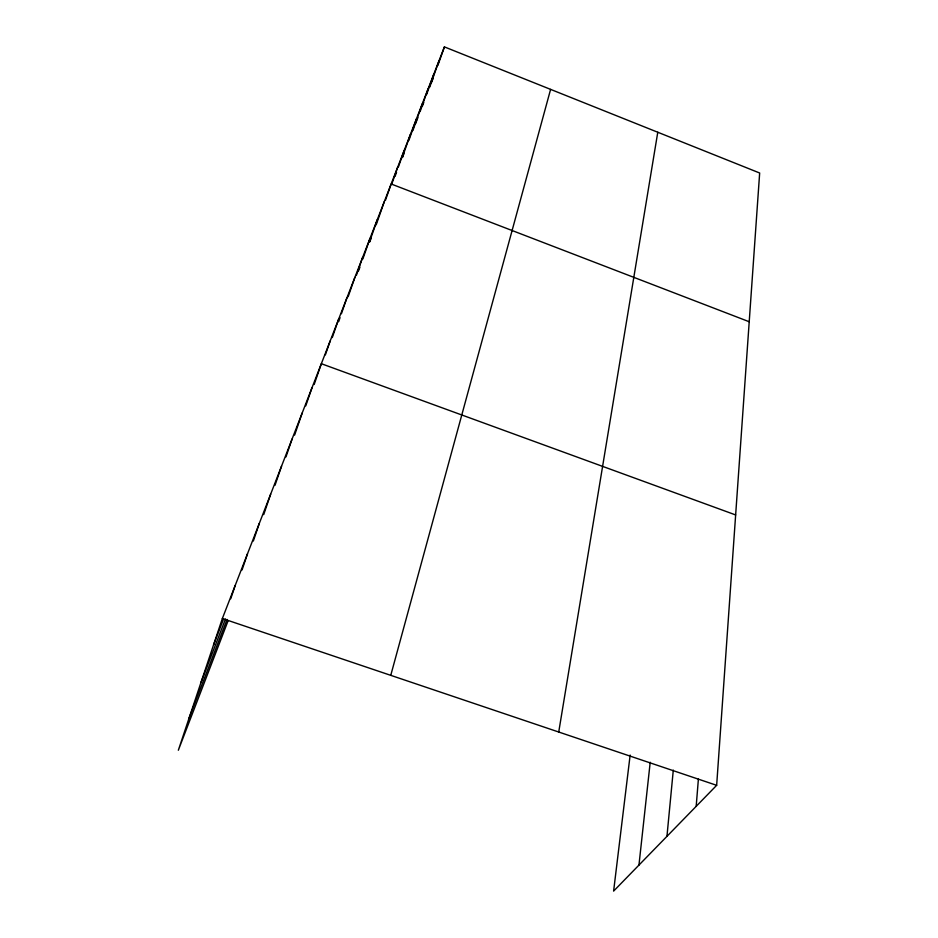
<?xml version="1.0" encoding="UTF-8"?>
<svg xmlns="http://www.w3.org/2000/svg" width="938" height="938" viewBox="0 0 938 938"><rect width="100%" height="100%" fill="white"/><g stroke="black" fill="none" stroke-linecap="round" stroke-linejoin="round"><path stroke-width="1.41" d="M630.148 755.055L613.616 891.1L716.655 785.317L759.663 173.002L444.413 46.9L222.353 618.517L178.337 750.236L228.063 620.862M696.184 806.34L698.388 779.126M666.953 836.344L673.296 770.121M638.954 865.082L650.21 762.254M558.731 732.027L657.773 132.246M390.759 675.348L550.606 89.38M230.713 598.796L235.18 585.5M242.051 569.941L247.491 553.83M253.342 541.003L259.298 523.427M263.707 514.622L270.648 494.197M275.022 485.263L281.564 466.104M285.949 456.923L292.07 439.054M294.614 435.08L302.188 413.013M305.753 405.884L311.932 387.922M314.183 384.474L321.335 363.709L735.65 514.939M325.357 354.881L330.153 341.022M332.275 337.574L338.665 319.096M338.665 321.64L340.037 317.677M341.409 313.726L346.908 297.897M348.139 296.748L354.881 277.378M356.334 275.479L362.596 257.504M362.854 258.958L370.064 238.264M369.619 241.641L377.311 219.609M376.173 224.874L384.346 201.529M385.401 200.415L391.158 183.989L749.216 321.746M392.025 183.344L397.771 166.952M395.109 176.285L396.54 172.205M398.451 166.765L404.196 150.42M402.32 157.42L410.434 134.369M408.886 140.383L416.495 118.763M412.896 130.511L417.164 118.399M418.114 115.702L422.381 103.59M420.083 111.622L428.115 88.829M426.626 94.504L433.696 74.477M429.733 87.093L439.125 60.501M437.858 65.425L444.413 46.9M189.113 717.992L227.078 619.443M201.06 682.243L225.507 618.986M213.571 644.816L223.607 618.916M358.457 271L359.946 267.142M369.701 241.957L371.214 238.076M402.414 157.572L403.938 153.644M415.522 123.757L418.137 117.004M422.229 106.44L423.765 102.5M431.668 82.098L433.11 78.358M222.353 618.517L716.655 785.317"/></g></svg>
